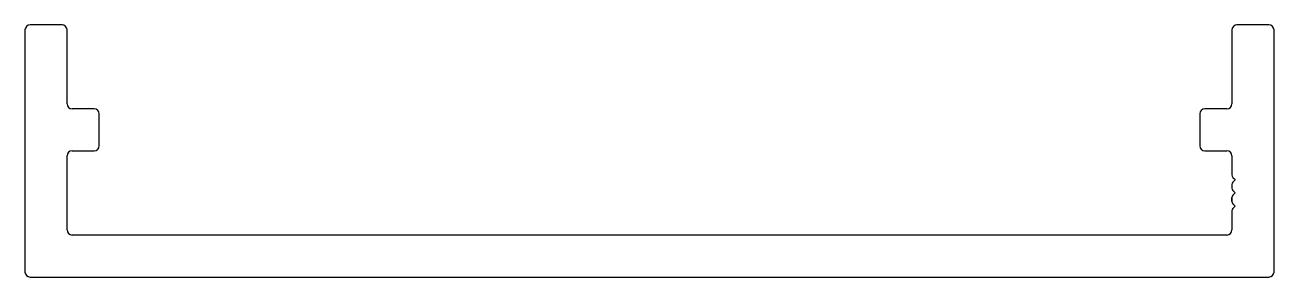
# Model space of a CAD drawing. Extents: x -47.1 to 47.1, y 7.7 to 26.7.
import ezdxf

# ---------------------------------------------------------------- set-up
doc = ezdxf.new("R2010")
doc.units = 0
doc.layers.get('0').update_dxf_attribs({"linetype": 'CONTINUOUS'})

msp = doc.modelspace()

# ---------------------------------------------------------------- linework, layer by layer
at = {"linetype": 'CONTINUOUS'}
for p, q in [((-44.274, 26.693), (-46.687, 26.693)), ((46.748, 26.693), (44.335, 26.693)), ((-47.068, 26.312), (-47.068, 8.031)), ((-43.893, 20.731), (-43.893, 26.312)), ((43.954, 26.312), (43.954, 20.731)), ((47.129, 8.031), (47.129, 26.312)), ((-41.849, 20.35), (-43.512, 20.35)), ((-41.468, 17.568), (-41.468, 19.969)), ((41.529, 19.969), (41.529, 17.568)), ((43.573, 20.35), (41.91, 20.35)), ((-43.512, 17.187), (-41.849, 17.187)), ((41.91, 17.187), (43.573, 17.187)), ((-43.893, 11.206), (-43.893, 16.806)), ((43.954, 16.806), (43.954, 15.359)), ((44.027, 15.182), (44.198, 15.011)), ((43.954, 14.652), (43.954, 14.359)), ((44.198, 15), (44.027, 14.829)), ((44.027, 14.183), (44.198, 14.011)), ((43.954, 13.652), (43.954, 13.359)), ((43.954, 13.359), (43.954, 13.652)), ((43.954, 13.652), (43.954, 13.359)), ((43.954, 13.359), (43.954, 13.652)), ((43.954, 13.652), (43.954, 13.359)), ((44.198, 14), (44.027, 13.829)), ((43.954, 12.652), (43.954, 12.652)), ((43.954, 12.652), (43.954, 11.206)), ((44.027, 13.183), (44.198, 13.012)), ((44.198, 13), (44.027, 12.829)), ((43.573, 10.825), (-43.512, 10.825)), ((-46.687, 7.65), (46.748, 7.65))]:
    msp.add_line(p, q, dxfattribs=at)
for centre, radius, start, end in [((-46.687, 26.312), 0.381, 90, 180), ((-44.274, 26.312), 0.381, 0, 90), ((44.335, 26.312), 0.381, 90, 180), ((46.748, 26.312), 0.381, 0, 90), ((-43.512, 20.731), 0.381, 180, 270), ((43.573, 20.731), 0.381, 270, 0), ((-41.849, 19.969), 0.381, 360, 90), ((41.91, 19.969), 0.381, 90, 180), ((-43.512, 16.806), 0.381, 90, 180), ((-41.849, 17.568), 0.381, 270, 360), ((41.91, 17.568), 0.381, 180, 270), ((43.573, 16.806), 0.381, 360, 90), ((44.204, 15.359), 0.25, 180, 225), ((44.204, 14.652), 0.25, 135, 180), ((44.204, 14.359), 0.25, 180, 225), ((44.193, 15.006), 0.008, 315, 45), ((44.204, 13.652), 0.25, 135, 180), ((44.204, 13.359), 0.25, 180, 225), ((44.193, 14.006), 0.008, 315, 45), ((44.204, 12.652), 0.25, 135, 180), ((44.193, 13.006), 0.008, 315, 45), ((-43.512, 11.206), 0.381, 180, 270), ((43.573, 11.206), 0.381, 270, 0), ((-46.687, 8.031), 0.381, 180, 270), ((46.748, 8.031), 0.381, 270, 360)]:
    msp.add_arc(centre, radius, start, end, dxfattribs=at)

doc.saveas('drawing.dxf')
